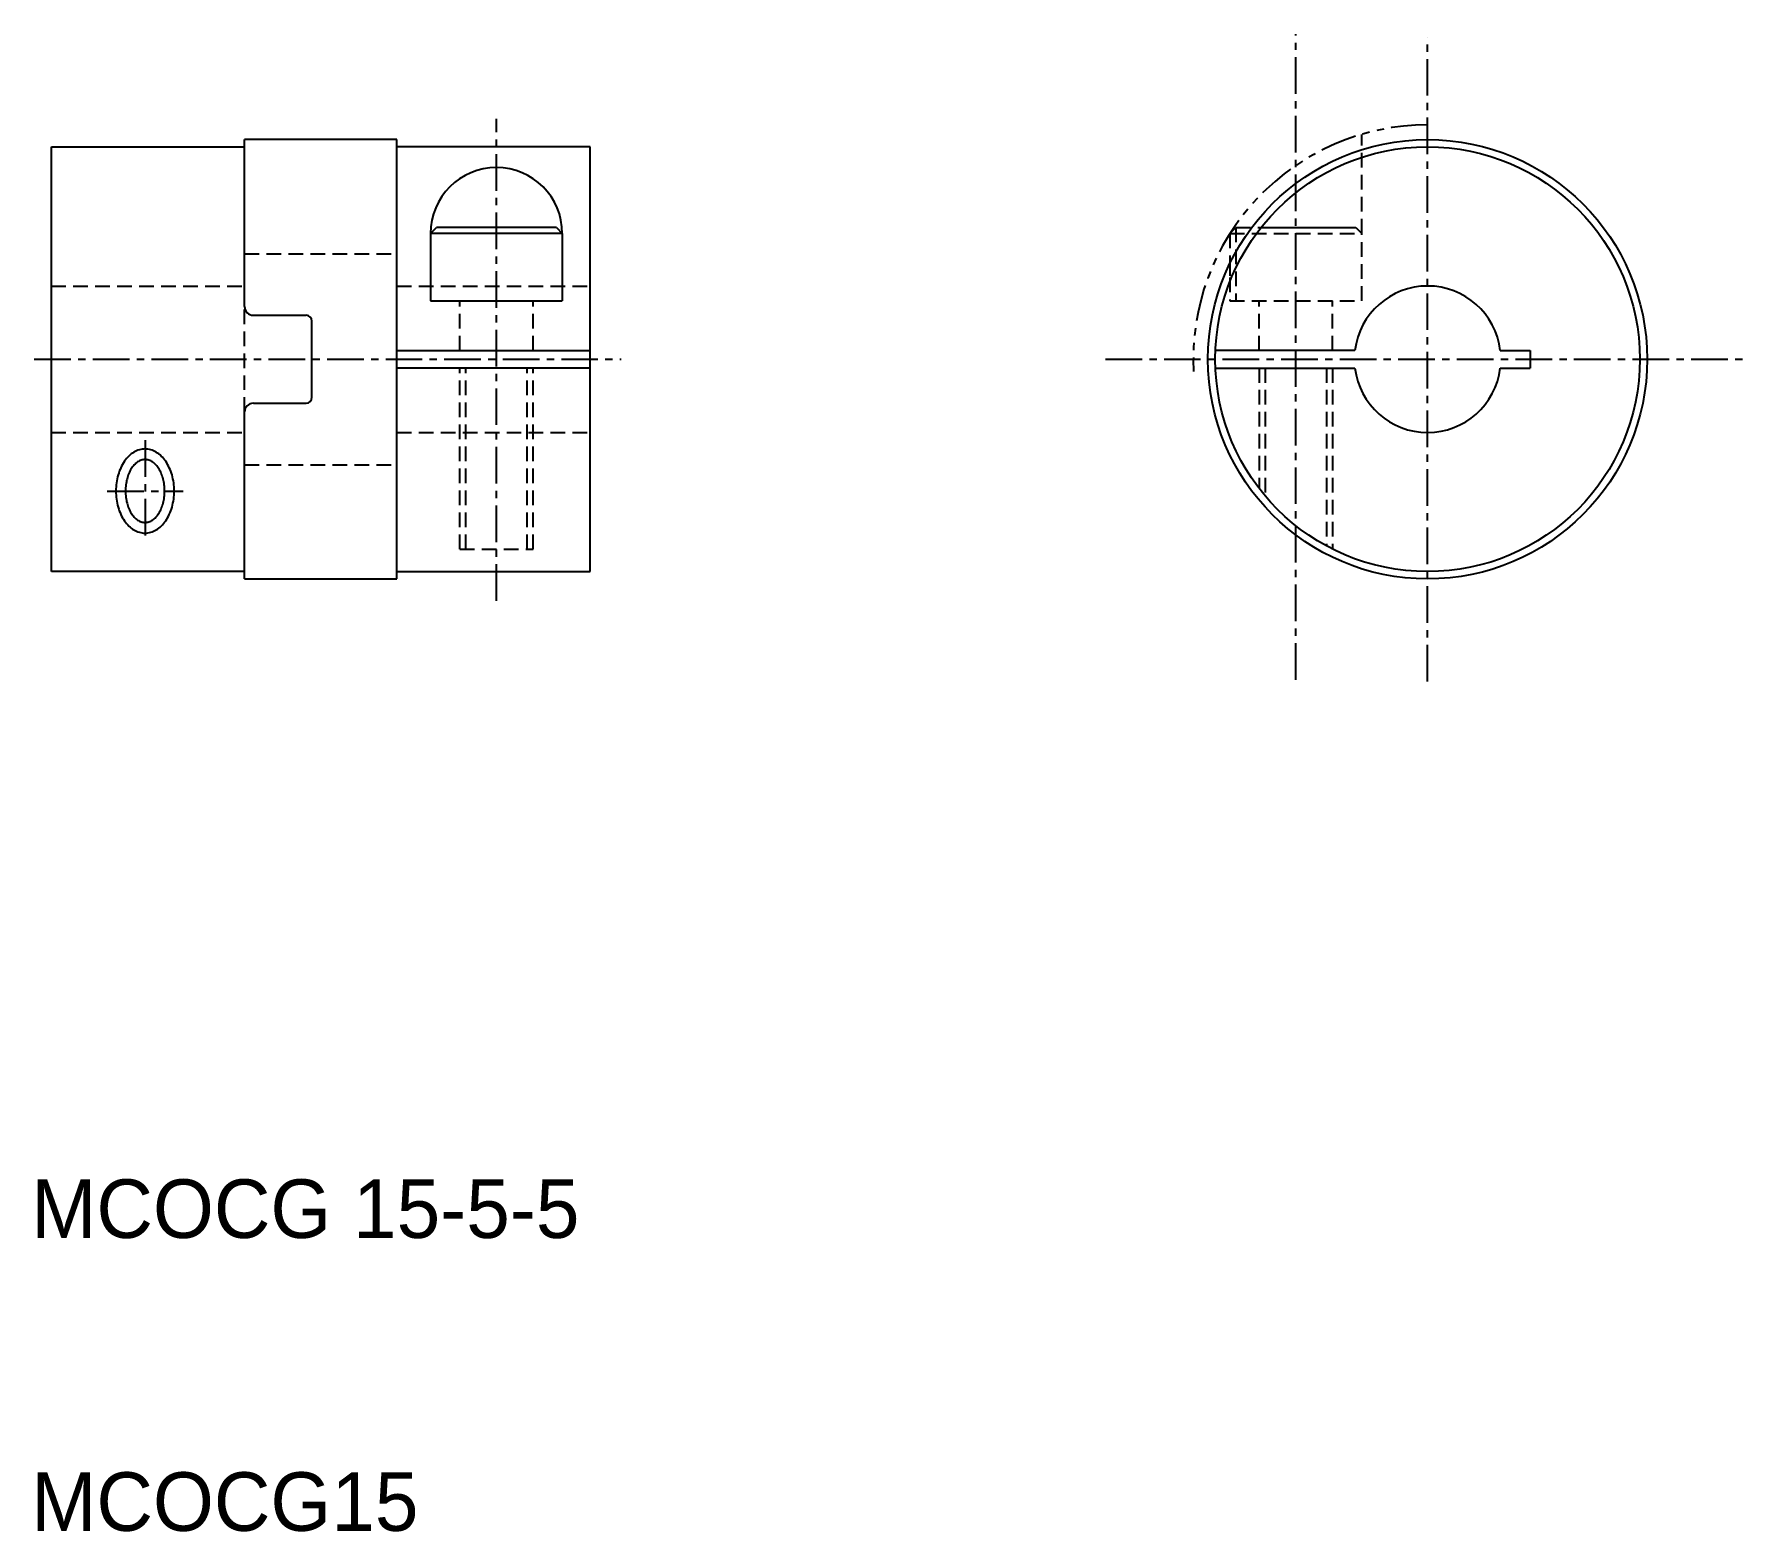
# Model space of a CAD drawing. Extents: x 503.3 to 561.9, y 19 to 70.1.
import ezdxf

# ---------------------------------------------------------------- set-up
doc = ezdxf.new("R2010")
doc.units = 0
for name, pattern in [('CENTER', [2, 1.25, -0.25, 0.25, -0.25]), ('DASHED', [0.75, 0.5, -0.25]), ('PHANTOM', [2.5, 1.25, -0.25, 0.25, -0.25, 0.25, -0.25])]:
    doc.linetypes.add(name, pattern=pattern)
doc.layers.get('0').update_dxf_attribs({"linetype": 'CONTINUOUS'})
doc.layers.add('CENTER', color=1, linetype='CENTER')

msp = doc.modelspace()

# ---------------------------------------------------------------- linework, layer by layer
at = {"color": 7, "linetype": 'CONTINUOUS'}
for p, q in [((503.897, 51.79), (503.897, 66.29)), ((503.897, 66.29), (510.497, 66.29)), ((510.497, 60.84), (510.497, 66.54)), ((515.697, 66.54), (510.497, 66.54)), ((515.697, 51.54), (515.697, 66.54)), ((522.297, 66.29), (515.697, 66.29)), ((522.297, 51.79), (522.297, 66.29)), ((516.847, 63.334), (517.047, 63.534)), ((516.847, 63.334), (516.847, 61.034)), ((521.347, 63.334), (516.847, 63.334)), ((521.147, 63.534), (517.047, 63.534)), ((521.147, 63.534), (521.347, 63.334)), ((521.347, 63.334), (521.347, 61.034)), ((544.147, 62.509), (544.147, 61.886)), ((516.847, 61.034), (521.347, 61.034)), ((510.797, 60.54), (512.597, 60.54)), ((512.797, 57.74), (512.797, 60.34)), ((515.697, 59.34), (522.297, 59.34)), ((548.415, 59.34), (543.654, 59.34)), ((553.379, 59.34), (554.396, 59.34)), ((554.396, 59.34), (554.396, 58.74)), ((522.297, 58.74), (515.697, 58.74)), ((543.654, 58.74), (548.415, 58.74)), ((553.379, 58.74), (554.396, 58.74)), ((510.797, 57.54), (512.597, 57.54)), ((510.497, 51.54), (510.497, 57.24)), ((510.497, 51.79), (503.897, 51.79)), ((515.697, 51.79), (522.297, 51.79)), ((510.497, 51.54), (515.697, 51.54))]:
    msp.add_line(p, q, dxfattribs=at)
at = {"color": 3, "linetype": 'DASHED'}
for p, q in [((548.647, 63.334), (548.647, 66.717)), ((544.147, 63.334), (544.347, 63.534)), ((544.147, 63.334), (544.147, 61.034)), ((544.147, 63.334), (548.647, 63.334)), ((544.347, 63.534), (548.447, 63.534)), ((544.347, 63.534), (544.347, 61.034)), ((545.536, 63.534), (548.447, 63.534)), ((548.447, 63.534), (548.647, 63.334)), ((548.647, 61.034), (548.647, 63.534)), ((510.497, 62.64), (515.697, 62.64)), ((503.897, 61.54), (510.497, 61.54)), ((515.697, 61.54), (522.297, 61.54)), ((517.847, 59.34), (517.847, 61.034)), ((520.347, 59.34), (520.347, 61.034)), ((544.147, 61.034), (548.647, 61.034)), ((545.147, 59.34), (545.147, 61.034)), ((547.647, 59.34), (547.647, 61.034)), ((510.497, 57.24), (510.497, 60.84)), ((517.847, 52.559), (517.847, 58.74)), ((518.047, 52.559), (518.047, 58.74)), ((520.147, 52.559), (520.147, 58.74)), ((520.347, 52.559), (520.347, 58.74)), ((545.147, 58.74), (545.147, 54.624)), ((545.347, 58.74), (545.347, 54.375)), ((547.447, 58.74), (547.447, 52.664)), ((547.647, 58.74), (547.647, 52.559)), ((503.897, 56.54), (510.497, 56.54)), ((515.697, 56.54), (522.297, 56.54)), ((510.497, 55.44), (515.697, 55.44)), ((517.847, 52.559), (520.347, 52.559))]:
    msp.add_line(p, q, dxfattribs=at)
at = {"color": 3, "linetype": 'CONTINUOUS'}
msp.add_polyline3d([(507.098, 55.976, 0), (507.049, 55.974, 0), (507, 55.969, 0), (506.951, 55.96, 0), (506.903, 55.948, 0), (506.856, 55.933, 0), (506.808, 55.914, 0), (506.762, 55.892, 0), (506.716, 55.867, 0), (506.672, 55.838, 0), (506.628, 55.806, 0), (506.585, 55.772, 0), (506.544, 55.734, 0), (506.504, 55.693, 0), (506.466, 55.65, 0), (506.429, 55.604, 0), (506.393, 55.555, 0), (506.36, 55.504, 0), (506.328, 55.451, 0), (506.298, 55.395, 0), (506.269, 55.338, 0), (506.243, 55.278, 0), (506.219, 55.217, 0), (506.197, 55.154, 0), (506.177, 55.09, 0), (506.16, 55.024, 0), (506.144, 54.957, 0), (506.131, 54.889, 0), (506.121, 54.82, 0), (506.112, 54.751, 0), (506.106, 54.681, 0), (506.103, 54.611, 0), (506.101, 54.54, 0), (506.103, 54.47, 0), (506.106, 54.399, 0), (506.112, 54.329, 0), (506.121, 54.26, 0), (506.131, 54.191, 0), (506.144, 54.123, 0), (506.16, 54.056, 0), (506.177, 53.991, 0), (506.197, 53.926, 0), (506.219, 53.863, 0), (506.243, 53.802, 0), (506.269, 53.742, 0), (506.298, 53.685, 0), (506.328, 53.629, 0), (506.36, 53.576, 0), (506.393, 53.525, 0), (506.429, 53.476, 0), (506.466, 53.43, 0), (506.504, 53.387, 0), (506.544, 53.346, 0), (506.585, 53.309, 0), (506.628, 53.274, 0), (506.672, 53.242, 0), (506.716, 53.214, 0), (506.762, 53.188, 0), (506.808, 53.166, 0), (506.856, 53.147, 0), (506.903, 53.132, 0), (506.951, 53.12, 0), (507, 53.111, 0), (507.049, 53.106, 0), (507.098, 53.104, 0), (507.146, 53.106, 0), (507.195, 53.111, 0), (507.244, 53.12, 0), (507.292, 53.132, 0), (507.34, 53.147, 0), (507.387, 53.166, 0), (507.433, 53.188, 0), (507.479, 53.214, 0), (507.523, 53.242, 0), (507.567, 53.274, 0), (507.61, 53.309, 0), (507.651, 53.346, 0), (507.691, 53.387, 0), (507.73, 53.43, 0), (507.767, 53.476, 0), (507.802, 53.525, 0), (507.836, 53.576, 0), (507.868, 53.629, 0), (507.898, 53.685, 0), (507.926, 53.742, 0), (507.952, 53.802, 0), (507.976, 53.863, 0), (507.998, 53.926, 0), (508.018, 53.991, 0), (508.035, 54.056, 0), (508.051, 54.123, 0), (508.064, 54.191, 0), (508.075, 54.26, 0), (508.083, 54.329, 0), (508.089, 54.399, 0), (508.093, 54.47, 0), (508.094, 54.54, 0), (508.093, 54.611, 0), (508.089, 54.681, 0), (508.083, 54.751, 0), (508.075, 54.82, 0), (508.064, 54.889, 0), (508.051, 54.957, 0), (508.035, 55.024, 0), (508.018, 55.09, 0), (507.998, 55.154, 0), (507.976, 55.217, 0), (507.952, 55.278, 0), (507.926, 55.338, 0), (507.898, 55.395, 0), (507.868, 55.451, 0), (507.836, 55.504, 0), (507.802, 55.555, 0), (507.767, 55.604, 0), (507.73, 55.65, 0), (507.691, 55.693, 0), (507.651, 55.734, 0), (507.61, 55.772, 0), (507.567, 55.806, 0), (507.523, 55.838, 0), (507.479, 55.867, 0), (507.433, 55.892, 0), (507.387, 55.914, 0), (507.34, 55.933, 0), (507.292, 55.948, 0), (507.244, 55.96, 0), (507.195, 55.969, 0), (507.146, 55.974, 0), (507.098, 55.976, 0)], dxfattribs=at)
at = {"color": 7, "linetype": 'CONTINUOUS'}
msp.add_polyline3d([(507.098, 55.614, 0), (507.065, 55.613, 0), (507.032, 55.609, 0), (507, 55.602, 0), (506.967, 55.593, 0), (506.935, 55.582, 0), (506.904, 55.568, 0), (506.873, 55.551, 0), (506.842, 55.532, 0), (506.812, 55.511, 0), (506.783, 55.487, 0), (506.755, 55.461, 0), (506.727, 55.433, 0), (506.7, 55.403, 0), (506.674, 55.37, 0), (506.649, 55.336, 0), (506.626, 55.299, 0), (506.603, 55.261, 0), (506.582, 55.221, 0), (506.562, 55.18, 0), (506.543, 55.137, 0), (506.525, 55.092, 0), (506.509, 55.046, 0), (506.494, 54.999, 0), (506.481, 54.951, 0), (506.469, 54.902, 0), (506.459, 54.852, 0), (506.45, 54.801, 0), (506.443, 54.75, 0), (506.437, 54.698, 0), (506.433, 54.645, 0), (506.431, 54.593, 0), (506.43, 54.54, 0), (506.431, 54.487, 0), (506.433, 54.435, 0), (506.437, 54.383, 0), (506.443, 54.331, 0), (506.45, 54.279, 0), (506.459, 54.228, 0), (506.469, 54.178, 0), (506.481, 54.129, 0), (506.494, 54.081, 0), (506.509, 54.034, 0), (506.525, 53.988, 0), (506.543, 53.944, 0), (506.562, 53.901, 0), (506.582, 53.859, 0), (506.603, 53.819, 0), (506.626, 53.781, 0), (506.649, 53.745, 0), (506.674, 53.71, 0), (506.7, 53.678, 0), (506.727, 53.647, 0), (506.755, 53.619, 0), (506.783, 53.593, 0), (506.812, 53.569, 0), (506.842, 53.548, 0), (506.873, 53.529, 0), (506.904, 53.513, 0), (506.935, 53.499, 0), (506.967, 53.487, 0), (507, 53.478, 0), (507.032, 53.472, 0), (507.065, 53.468, 0), (507.098, 53.466, 0), (507.13, 53.468, 0), (507.163, 53.472, 0), (507.196, 53.478, 0), (507.228, 53.487, 0), (507.26, 53.499, 0), (507.291, 53.513, 0), (507.322, 53.529, 0), (507.353, 53.548, 0), (507.383, 53.569, 0), (507.412, 53.593, 0), (507.441, 53.619, 0), (507.468, 53.647, 0), (507.495, 53.678, 0), (507.521, 53.71, 0), (507.546, 53.745, 0), (507.569, 53.781, 0), (507.592, 53.819, 0), (507.613, 53.859, 0), (507.634, 53.901, 0), (507.652, 53.944, 0), (507.67, 53.988, 0), (507.686, 54.034, 0), (507.701, 54.081, 0), (507.714, 54.129, 0), (507.726, 54.178, 0), (507.736, 54.228, 0), (507.745, 54.279, 0), (507.752, 54.331, 0), (507.758, 54.383, 0), (507.762, 54.435, 0), (507.764, 54.487, 0), (507.765, 54.54, 0), (507.764, 54.593, 0), (507.762, 54.645, 0), (507.758, 54.698, 0), (507.752, 54.75, 0), (507.745, 54.801, 0), (507.736, 54.852, 0), (507.726, 54.902, 0), (507.714, 54.951, 0), (507.701, 54.999, 0), (507.686, 55.046, 0), (507.67, 55.092, 0), (507.652, 55.137, 0), (507.634, 55.18, 0), (507.613, 55.221, 0), (507.592, 55.261, 0), (507.569, 55.299, 0), (507.546, 55.336, 0), (507.521, 55.37, 0), (507.495, 55.403, 0), (507.468, 55.433, 0), (507.441, 55.461, 0), (507.412, 55.487, 0), (507.383, 55.511, 0), (507.353, 55.532, 0), (507.322, 55.551, 0), (507.291, 55.568, 0), (507.26, 55.582, 0), (507.228, 55.593, 0), (507.196, 55.602, 0), (507.163, 55.609, 0), (507.13, 55.613, 0), (507.098, 55.614, 0)], dxfattribs=at)
for radius in [7.5, 7.25]:
    msp.add_circle((550.897, 59.04), radius, dxfattribs=at)
at = {"color": 3, "linetype": 'PHANTOM'}
msp.add_arc((550.897, 59.04), 8, 90, 183.00354, dxfattribs=at)
msp.add_arc((519.097, 63.334), 2.25, 360, 180)
at = {"color": 7, "linetype": 'CONTINUOUS'}
for centre, radius, start, end in [((550.897, 59.04), 2.5, 6.8921, 173.1079), ((510.797, 60.84), 0.3, 180, 270), ((512.597, 60.34), 0.2, 0, 90), ((550.897, 59.04), 2.5, 186.8921, 353.1079), ((510.797, 57.24), 0.3, 90, 180), ((512.597, 57.74), 0.2, 270, 0)]:
    msp.add_arc(centre, radius, start, end, dxfattribs=at)
at = {"layer": 'CENTER', "color": 1, "linetype": 'CENTER'}
for p, q in [((546.397, 48.098), (546.397, 70.133)), ((550.897, 48.04), (550.897, 70.04)), ((519.097, 50.795), (519.097, 67.246)), ((503.315, 59.04), (523.357, 59.04)), ((539.897, 59.04), (561.897, 59.04)), ((507.097, 56.276), (507.097, 52.804)), ((505.801, 54.54), (508.394, 54.54))]:
    msp.add_line(p, q, dxfattribs=at)

# ---------------------------------------------------------------- texts
at = {"color": 7, "linetype": 'CONTINUOUS'}
for s, p in [('MCOCG 15-5-5', (503.208, 29.04)), ('MCOCG15', (503.208, 19.04))]:
    msp.add_text(s, height=2, dxfattribs=at).set_placement(p)

doc.saveas('drawing.dxf')
